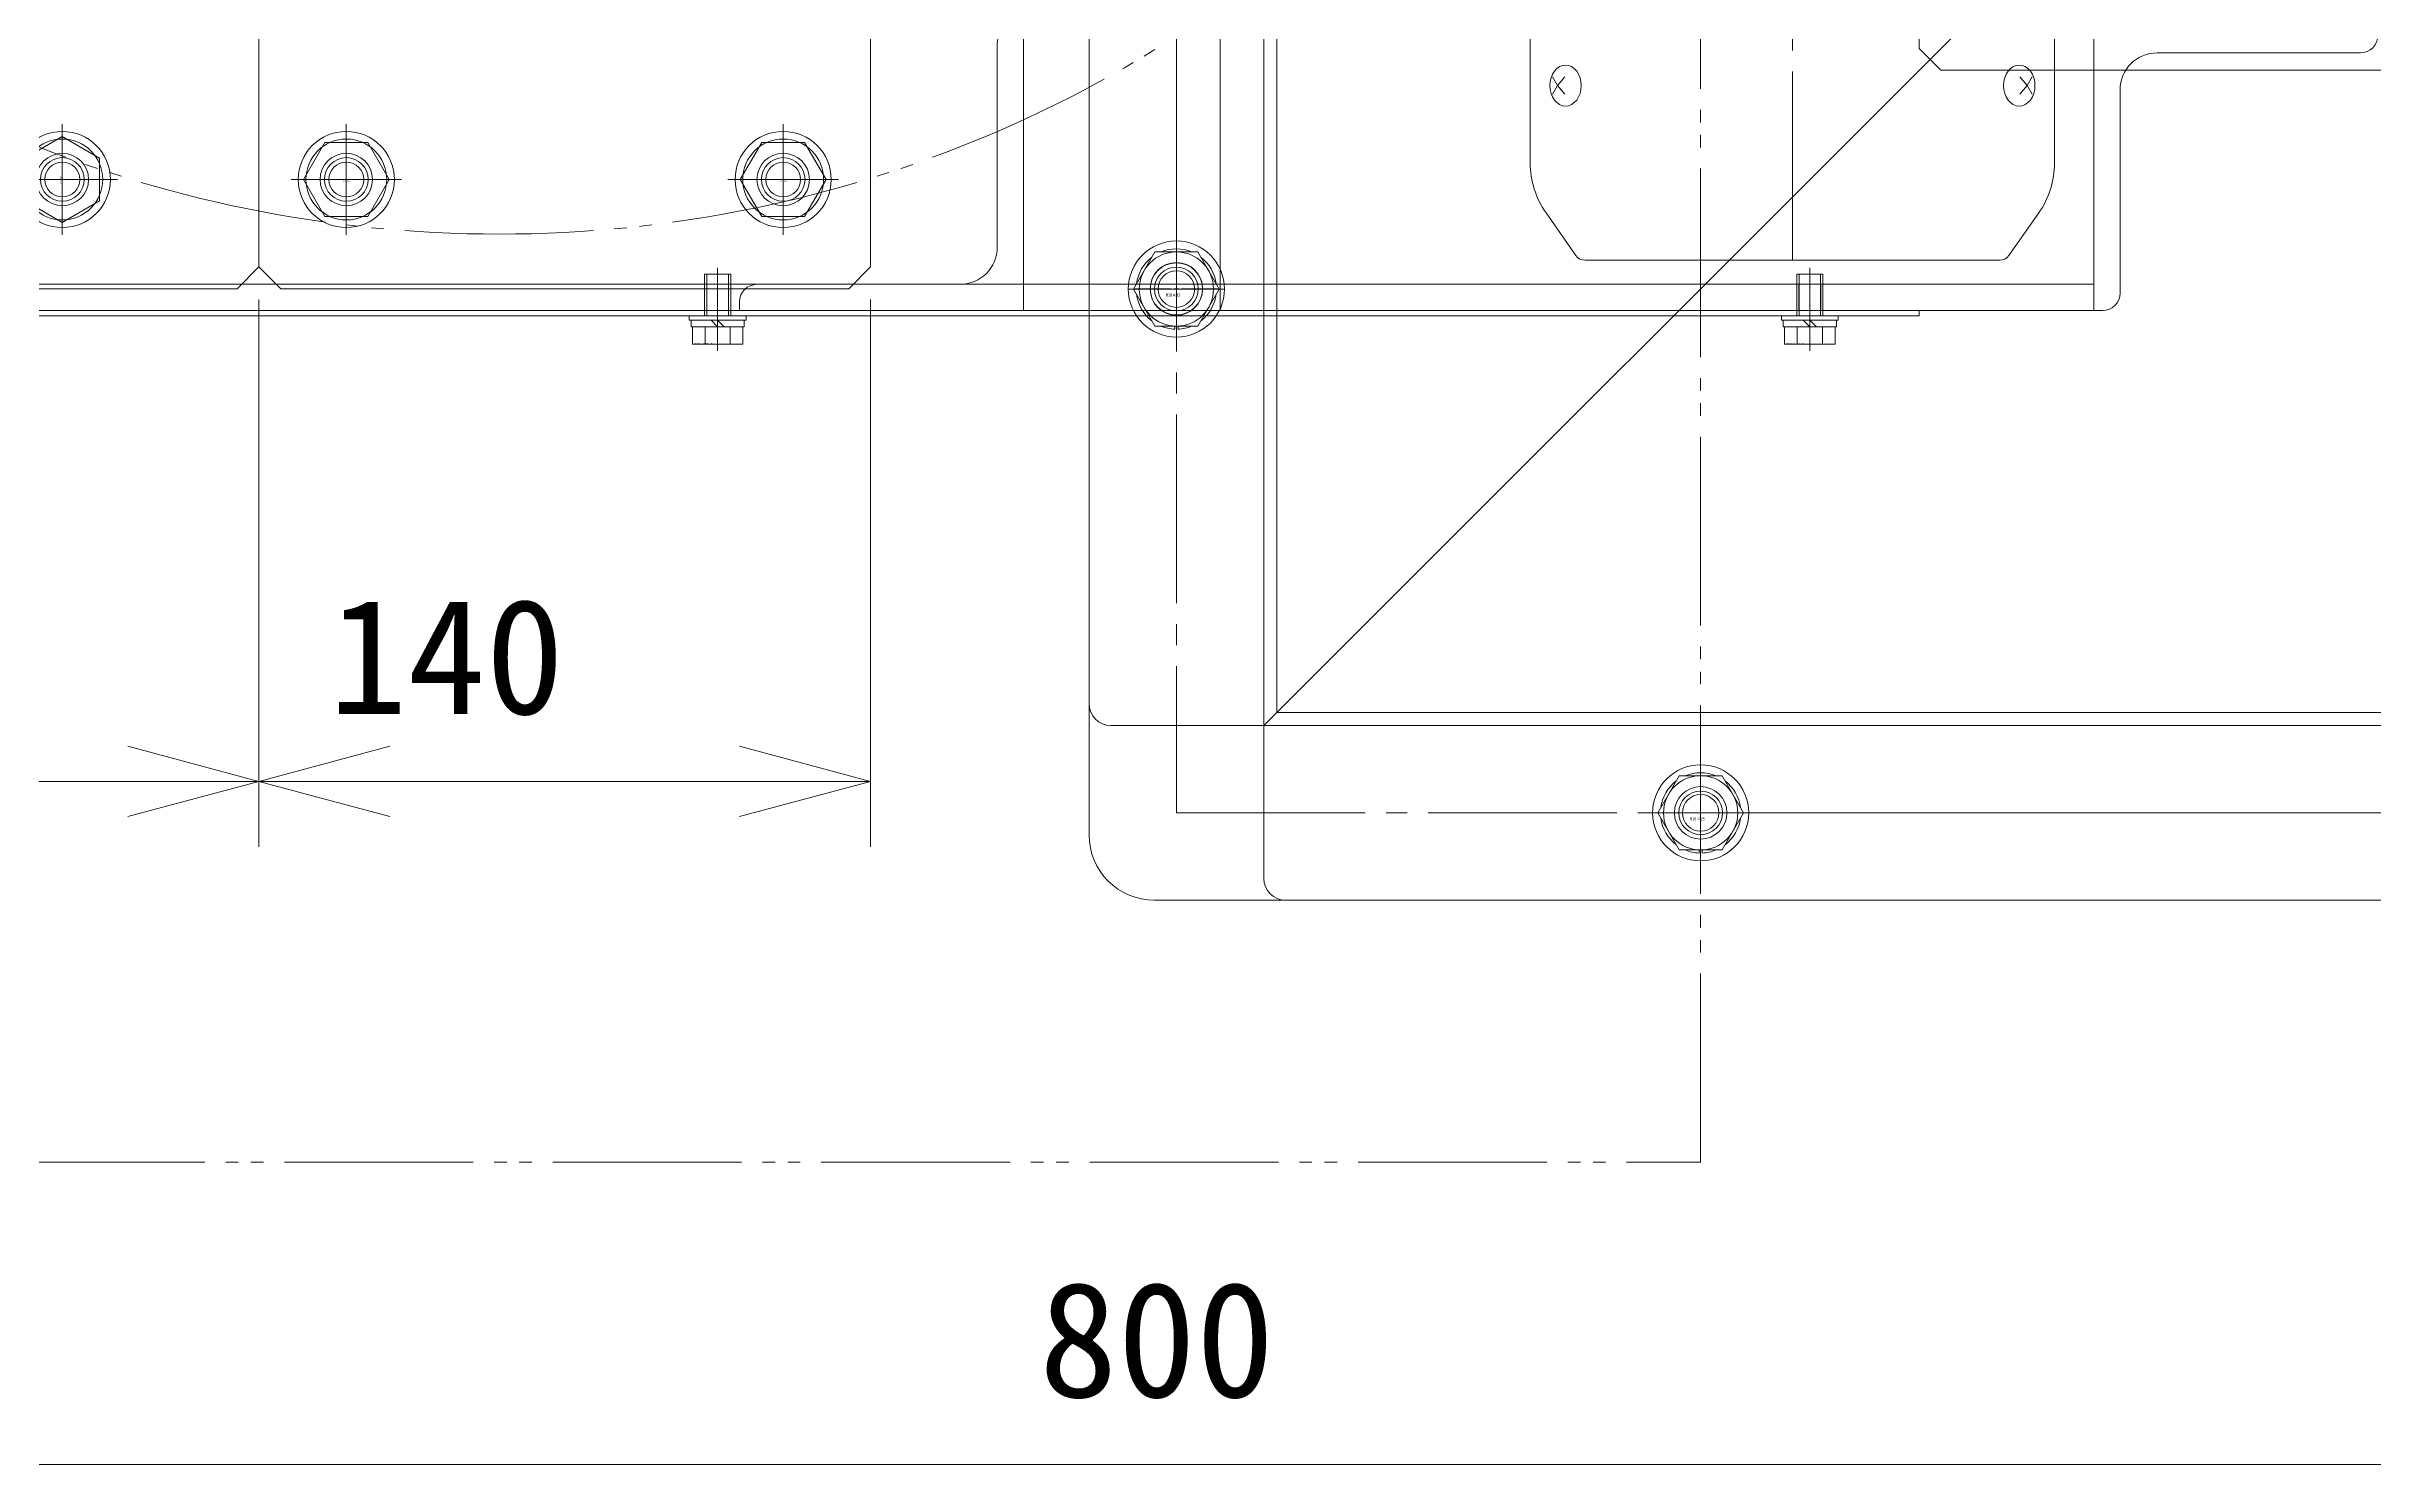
# Model space of a CAD drawing. Units: millimetres at full size. Extents: x -24503 to 24503, y -7436 to 7436.
# Drawn here: x 6558 to 7091, y 5771 to 6095 of the extents above; entities that cross this region are included whole.
import ezdxf
from ezdxf.enums import TextEntityAlignment as Align

# ---------------------------------------------------------------- set-up
doc = ezdxf.new("R2010")
doc.units = ezdxf.units.MM
doc.header["$LTSCALE"] = 4.8
doc.linetypes.add('CHAIN2', pattern=[12, 9, -1, 1, -1])
doc.linetypes.add('DOUBLE_CHAIN2', pattern=[12.8, 9, -1, 0.6, -0.6, 0.6, -1])
for name, color, linetype, lineweight in [('0-2_08_DIM', 3, 'Continuous', 9), ('0-3_06_PHANTOM', 7, 'DOUBLE_CHAIN2', 9), ('0-4_0', 2, 'Continuous', 9), ('0-6_05_CENTER', 2, 'CHAIN2', 9), ('0-7_04_HIDDEN', 7, 'Continuous', 9), ('0-8_10_DRAFT', 1, 'Continuous', 9), ('0-A_10_補助線', 1, 'Continuous', 9), ('0-C_01_外形線', 134, 'Continuous', 9), ('0-D_03_かくれ線', 5, 'Continuous', 9), ('0-F_04_中心線', 4, 'CHAIN2', 9)]:
    doc.layers.add(name, color=color, linetype=linetype, lineweight=lineweight)
doc.styles.add('ＭＳ ゴシック', font='')
doc.styles.get('ＭＳ ゴシック').set_extended_font_data('MS Gothic')

# ---------------------------------------------------------------- blocks, each defined once
blk = doc.blocks.new('A$C71336A15_1_1')
at = {"layer": '0-4_0', "color": 134}
for radius in [27.5, 21, 19.69]:
    blk.add_circle((0, 0), radius, dxfattribs=at)
at = {"layer": '0-6_05_CENTER'}
for p, q in [((0, 31.5), (0, -31.5)), ((-31.5, 0), (31.5, 0))]:
    blk.add_line(p, q, dxfattribs=at)
blk = doc.blocks.new('A$C491655AE_1_1')
at = {"layer": '0-7_04_HIDDEN', "linetype": 'CHAIN2'}
for p, q in [((0, -12.636), (0, 12.636)), ((-12.636, 0), (12.636, 0))]:
    blk.add_line(p, q, dxfattribs=at)
at = {"layer": '0-7_04_HIDDEN'}
blk.add_lwpolyline([(4.908, -8.5), (-4.908, -8.5), (-9.815, 0), (-4.908, 8.5), (4.908, 8.5), (9.815, 0)], close=True, dxfattribs=at)
for radius in [11, 9.25]:
    blk.add_circle((0, 0), radius, dxfattribs=at)
at = {"layer": '0-8_10_DRAFT', "style": 'ＭＳ ゴシック', "width": 1.9}
blk.add_text('BT-M10', height=0.2199, dxfattribs=at).set_placement((-0.704, -0.537), align=Align.BOTTOM_LEFT)
blk = doc.blocks.new('M6Za_1_1')
at = {"layer": '0-4_0', "color": 134}
for radius in [5.5, 3.4]:
    blk.add_circle((0, 0), radius, dxfattribs=at)
at = {"layer": '0-6_05_CENTER'}
for p, q in [((0, -7.843), (0, 7.843)), ((7.843, 0), (-7.843, 0))]:
    blk.add_line(p, q, dxfattribs=at)
blk = doc.blocks.new('A$C51C205AC_1_1')
at = {"layer": '0-4_0', "color": 134}
blk.add_lwpolyline([(-18.764, 32.5), (-37.528, 0), (-18.764, -32.5), (18.764, -32.5), (37.528, 0), (18.764, 32.5)], close=True, dxfattribs=at)
for radius in [21, 19.692]:
    blk.add_circle((0, 0), radius, dxfattribs=at)
at = {"layer": '0-6_05_CENTER'}
for p, q in [((0, 38.544), (0, -38.544)), ((-42.281, 0), (42.281, 0))]:
    blk.add_line(p, q, dxfattribs=at)
at = {"layer": '0-7_04_HIDDEN'}
for p, q in [((-12, 32.5), (-12, 17.234)), ((-12, -32.5), (-12, -17.234))]:
    blk.add_line(p, q, dxfattribs=at)
at = {"layer": '0-A_10_補助線'}
blk.add_circle((0, 0), 37.528, dxfattribs=at)
at = {"layer": '0-4_0'}
blk.add_blockref('M6Za_1_1', (-28, 0), dxfattribs=at)
blk = doc.blocks.new('M10Tz_1_1')
at = {"layer": '0-4_0', "color": 134}
for radius in [5, 4]:
    blk.add_circle((0, 0), radius, dxfattribs=at)
at = {"layer": '0-6_05_CENTER'}
for p, q in [((0, -8.341), (0, 8.341)), ((8.341, 0), (-8.341, 0))]:
    blk.add_line(p, q, dxfattribs=at)
blk = doc.blocks.new('A$C65E52C81_1_1')
at = {"layer": '0-4_0', "color": 134}
blk.add_lwpolyline([(-295, 170), (295, 170), (300, 165), (300, -165), (295, -170), (-295, -170), (-300, -165), (-300, 165)], close=True, dxfattribs=at)
for centre, radius in [((-175, 125), 21), ((175, 125), 21), ((-44.774, 108.094), 11), ((44.774, 108.094), 11), ((0, 0), 87), ((0, 0), 63), ((-108.094, 44.774), 11), ((108.094, 44.774), 11), ((-108.094, -44.774), 11), ((108.094, -44.774), 11), ((-44.774, -108.094), 11), ((44.774, -108.094), 11), ((-175, -125), 21), ((175, -125), 21)]:
    blk.add_circle(centre, radius, dxfattribs=at)
at = {"layer": '0-6_05_CENTER'}
for p, q in [((-175, 156.5), (-175, 93.5)), ((175, 156.5), (175, 93.5)), ((0, -150.049), (0, 150.049)), ((-206.5, 125), (-143.5, 125)), ((-37.669, 90.942), (-51.878, 125.246)), ((37.669, 90.942), (51.878, 125.246)), ((143.5, 125), (206.5, 125)), ((-90.942, 37.669), (-125.246, 51.878)), ((90.942, 37.669), (125.246, 51.878)), ((150.049, 0), (-150.049, 0)), ((-90.942, -37.669), (-125.246, -51.878)), ((90.942, -37.669), (125.246, -51.878)), ((-175, -93.5), (-175, -156.5)), ((-37.669, -90.942), (-51.878, -125.246)), ((37.669, -90.942), (51.878, -125.246)), ((175, -93.5), (175, -156.5)), ((-206.5, -125), (-143.5, -125)), ((143.5, -125), (206.5, -125))]:
    blk.add_line(p, q, dxfattribs=at)
blk.add_circle((0, 0), 117, dxfattribs=at)
at = {"layer": '0-7_04_HIDDEN'}
for radius in [139, 82]:
    blk.add_circle((0, 0), radius, dxfattribs=at)
for p in [(-275, 125), (-275, 0), (-275, -125)]:
    blk.add_blockref('M10Tz_1_1', p, dxfattribs=at)
at = {"layer": '0-7_04_HIDDEN', "xscale": -1}
for p in [(275, 125), (275, 0), (275, -125)]:
    blk.add_blockref('M10Tz_1_1', p, dxfattribs=at)
blk = doc.blocks.new('A$C3C06132C_1_1')
at = {"layer": '0-4_0'}
for name, p in [('A$C65E52C81_1_1', (0, 0)), ('A$C71336A15_1_1', (-175, 125)), ('A$C71336A15_1_1', (175, 125)), ('A$C71336A15_1_1', (-175, -125)), ('A$C71336A15_1_1', (175, -125))]:
    blk.add_blockref(name, p, dxfattribs=at)
at = {"layer": '0-7_04_HIDDEN'}
for name, p in [('A$C51C205AC_1_1', (-175, 125)), ('A$C491655AE_1_1', (-275, 125)), ('A$C491655AE_1_1', (275, 125)), ('A$C491655AE_1_1', (-275, 0)), ('A$C491655AE_1_1', (275, 0)), ('A$C51C205AC_1_1', (-175, -125)), ('A$C491655AE_1_1', (-275, -125)), ('A$C491655AE_1_1', (275, -125))]:
    blk.add_blockref(name, p, dxfattribs=at)
at = {"layer": '0-7_04_HIDDEN', "rotation": 180}
for p in [(175, 125), (175, -125)]:
    blk.add_blockref('A$C51C205AC_1_1', p, dxfattribs=at)
blk = doc.blocks.new('A$C3E8602F1_1_1')
at = {"layer": '0-4_0', "color": 134}
for centre, radius in [((-44.774, 108.094), 10), ((44.774, 108.094), 10), ((-44.774, 108.094), 8), ((44.774, 108.094), 8), ((-108.094, 44.774), 10), ((-21.5, 37.239), 21), ((21.5, 37.239), 21), ((108.094, 44.774), 10), ((-108.094, 44.774), 8), ((-21.5, 37.239), 15), ((21.5, 37.239), 15), ((108.094, 44.774), 8), ((-43, 0), 21), ((0, 0), 21), ((43, 0), 21), ((-43, 0), 15), ((0, 0), 15), ((43, 0), 15), ((-21.5, -37.239), 21), ((21.5, -37.239), 21), ((-21.5, -37.239), 15), ((21.5, -37.239), 15), ((-108.094, -44.774), 10), ((-108.094, -44.774), 8), ((108.094, -44.774), 10), ((108.094, -44.774), 8), ((-44.774, -108.094), 10), ((-44.774, -108.094), 8), ((44.774, -108.094), 10), ((44.774, -108.094), 8)]:
    blk.add_circle(centre, radius, dxfattribs=at)
at = {"layer": '0-6_05_CENTER'}
for p, q in [((0, 145.101), (0, -145.101)), ((-51.181, 123.561), (-38.367, 92.627)), ((51.181, 123.561), (38.367, 92.627)), ((0, 8.478), (0, 69.522)), ((-6.239, 10.806), (-36.761, 63.672)), ((6.239, 10.806), (36.761, 63.672)), ((-123.561, 51.181), (-92.627, 38.367)), ((123.561, 51.181), (92.627, 38.367)), ((-145.101, 0), (145.101, 0)), ((-6.239, -10.806), (-36.761, -63.672)), ((6.239, -10.806), (36.761, -63.672)), ((-123.561, -51.181), (-92.627, -38.367)), ((123.561, -51.181), (92.627, -38.367)), ((-51.181, -123.561), (-38.367, -92.627)), ((51.181, -123.561), (38.367, -92.627))]:
    blk.add_line(p, q, dxfattribs=at)
for radius in [117, 43]:
    blk.add_circle((0, 0), radius, dxfattribs=at)
at = {"layer": '0-7_04_HIDDEN'}
blk.add_circle((0, 0), 137, dxfattribs=at)
at = {"layer": '0-8_10_DRAFT'}
blk.add_circle((0, 0), 63, dxfattribs=at)
blk = doc.blocks.new('M20CBv_1_1')
at = {"layer": '0-4_0', "color": 134, "linetype": 'CHAIN2'}
for p, q in [((0, -23.976), (0, 23.976)), ((23.976, 0), (-23.976, 0))]:
    blk.add_line(p, q, dxfattribs=at)
at = {"layer": '0-4_0', "color": 134}
blk.add_lwpolyline([(-8.5, 4.907), (-8.5, -4.907), (0, -9.815), (8.5, -4.907), (8.5, 4.907), (0, 9.815)], close=True, dxfattribs=at)
for radius in [20, 15]:
    blk.add_circle((0, 0), radius, dxfattribs=at)
at = {"layer": '0-8_10_DRAFT', "style": 'ＭＳ ゴシック', "width": 1.8}
blk.add_text('M20', height=1.466, dxfattribs=at).set_placement((0.886, 0.32), align=Align.BOTTOM_LEFT)
blk = doc.blocks.new('U169')
at = {"layer": '0-4_0', "rotation": 22.5}
blk.add_blockref('M20CBv_1_1', (0, 0), dxfattribs=at)
blk = doc.blocks.new('A$C418B5A05_1_1')
at = {"layer": '0-4_0'}
for p, rotation in [((44.774, 108.094), 315), ((-108.094, 44.774), 45), ((108.094, 44.774), 270), ((108.094, -44.774), 225), ((-108.094, -44.774), 90), ((-44.774, -108.094), 135), ((44.774, -108.094), 180)]:
    blk.add_blockref('U169', p, dxfattribs=dict(at, rotation=rotation))
for name, p in [('A$C3E8602F1_1_1', (0, 0)), ('U169', (-44.774, 108.094))]:
    blk.add_blockref(name, p, dxfattribs=at)
blk = doc.blocks.new('A$C6C7143FB_1_1')
at = {"layer": '0-4_0'}
blk.add_blockref('A$C3C06132C_1_1', (0, 0), dxfattribs=at)
at = {"layer": '0-7_04_HIDDEN'}
blk.add_blockref('A$C418B5A05_1_1', (0, 0), dxfattribs=at)
blk = doc.blocks.new('A$C402B3D07_1_1')
at = {"layer": '0-7_04_HIDDEN'}
for p, q in [((0, 0), (-65, 0)), ((-65, -2), (-65, 0)), ((0, 0), (0, -65)), ((-61, -6), (-14.5, -6)), ((-6, -14.5), (-6, -61)), ((-2, -65), (0, -65))]:
    blk.add_line(p, q, dxfattribs=at)
for centre, radius, start, end in [((-61, -2), 4, 180, 270), ((-14.5, -14.5), 8.5, 0, 90), ((-2, -61), 4, 180, 270)]:
    blk.add_arc(centre, radius, start, end, dxfattribs=at)
blk = doc.blocks.new('A$C64152858_1_1')
at = {"layer": '0-6_05_CENTER'}
for p, q in [((-500, -205.659), (-500, -224.341)), ((-435, -205.659), (-435, -224.341)), ((-335, -205.659), (-335, -224.341)), ((-490.659, -215), (-509.341, -215)), ((-425.659, -215), (-444.341, -215)), ((-325.659, -215), (-344.341, -215)), ((-350, -236.807), (-350, -247.193)), ((-100, -236.807), (-100, -247.193))]:
    blk.add_line(p, q, dxfattribs=at)
at = {"layer": '0-7_04_HIDDEN'}
for p, q in [((-1215, -239), (-35, -239)), ((-353, -239), (-353, -245)), ((-352.5, -239), (-352.5, -245)), ((-347.5, -239), (-347.5, -245)), ((-347, -239), (-347, -245)), ((-103, -239), (-103, -245)), ((-102.5, -239), (-102.5, -245)), ((-97.5, -239), (-97.5, -245)), ((-97, -239), (-97, -245))]:
    blk.add_line(p, q, dxfattribs=at)
blk.add_lwpolyline([(-795, -180), (-1215, -180), (-1215, -245), (-35, -245), (-35, -180), (-315, -180)], dxfattribs=at)
for centre in [(-500, -215), (-435, -215), (-335, -215)]:
    blk.add_circle(centre, 6, dxfattribs=at)
at = {"layer": '0-7_04_HIDDEN', "xscale": -1, "rotation": 180}
blk.add_blockref('A$C402B3D07_1_1', (-280, -245), dxfattribs=at)
at = {"layer": '0-7_04_HIDDEN', "xscale": -1}
blk.add_blockref('A$C402B3D07_1_1', (-35, -180), dxfattribs=at)
blk = doc.blocks.new('A$C0E863C3F_1_1')
at = {"layer": '0-4_0', "color": 134}
blk.add_lwpolyline([(-25, 1.2), (775, 1.2), (775, 0), (-25, 0)], close=True, dxfattribs=at)
at = {"layer": '0-6_05_CENTER'}
for p, q in [((0, -5.254), (0, 6.433)), ((250, -5.254), (250, 6.433))]:
    blk.add_line(p, q, dxfattribs=at)
blk = doc.blocks.new('A$C27070EE7_1_1')
at = {"layer": '0-7_04_HIDDEN'}
for p, q in [((-2.887, 2.5), (-2.887, 6.5)), ((2.887, 2.5), (2.887, 6.5)), ((5.773, 2.5), (5.773, 6.5)), ((-6.5, 1), (6.5, 1)), ((-6.5, 1), (-6.5, 0)), ((-6.5, 0), (6.5, 0)), ((-6.1, 2.5), (-6.1, 1)), ((6.1, 2.5), (-6.1, 2.5)), ((-3, -9.5), (-3, 0)), ((-2.459, -9.5), (-2.459, 0)), ((0, 1), (-1.5, 2.5)), ((0, 2.5), (1.5, 1)), ((2.458, -9.5), (2.458, 0)), ((3, -9.5), (3, 0)), ((6.1, 1), (6.1, 2.5)), ((6.5, 0), (6.5, 1)), ((-3, -9.5), (3, -9.5))]:
    blk.add_line(p, q, dxfattribs=at)
at = {"layer": '0-7_04_HIDDEN', "linetype": 'CHAIN2'}
blk.add_line((0, -11), (0, 8), dxfattribs=at)
at = {"layer": '0-7_04_HIDDEN'}
blk.add_lwpolyline([(-5.774, 2.5), (-5.774, 6.5), (5.773, 6.5)], dxfattribs=at)
at = {"layer": '0-8_10_DRAFT', "style": 'ＭＳ ゴシック', "width": 1.8}
blk.add_text('BT-M6x12L,SW,PW', height=0.2199, dxfattribs=at).set_placement((1.267, 6.158), align=Align.BOTTOM_LEFT)
blk = doc.blocks.new('M8Tz_1_1')
at = {"layer": '0-4_0', "color": 134}
for radius in [4, 3.25]:
    blk.add_circle((0, 0), radius, dxfattribs=at)
at = {"layer": '0-6_05_CENTER'}
for p, q in [((0, -6.923), (0, 6.923)), ((6.923, 0), (-6.923, 0))]:
    blk.add_line(p, q, dxfattribs=at)
blk = doc.blocks.new('A$C76444595_1_1')
at = {"layer": '0-4_0', "color": 134}
blk.add_lwpolyline([(-125, 575), (5, 575), (10, 570), (10, -20), (5, -25), (-125, -25), (-130, -20), (-130, 570)], close=True, dxfattribs=at)
blk.add_circle((-75, 275), 37.5, dxfattribs=at)
at = {"layer": '0-6_05_CENTER'}
for p, q in [((-75, 322.964), (-75, 227.036)), ((-27.036, 275), (-122.964, 275))]:
    blk.add_line(p, q, dxfattribs=at)
at = {"layer": '0-4_0'}
for p in [(-110, 550), (-10, 550), (-110, 0), (-10, 0)]:
    blk.add_blockref('M10Tz_1_1', p, dxfattribs=at)
at = {"layer": '0-4_0', "rotation": 180}
for p in [(-117, 338), (1, 338), (-117, 233), (1, 233)]:
    blk.add_blockref('M8Tz_1_1', p, dxfattribs=at)
blk = doc.blocks.new('A$C491655AE_1_1_2_1')
at = {"layer": '0-4_0', "color": 134, "linetype": 'CHAIN2'}
for p, q in [((0, -12.636), (0, 12.636)), ((-12.636, 0), (12.636, 0))]:
    blk.add_line(p, q, dxfattribs=at)
at = {"layer": '0-4_0', "color": 134}
blk.add_lwpolyline([(4.908, -8.5), (-4.908, -8.5), (-9.815, 0), (-4.908, 8.5), (4.908, 8.5), (9.815, 0)], close=True, dxfattribs=at)
for radius in [11, 9.25]:
    blk.add_circle((0, 0), radius, dxfattribs=at)
at = {"layer": '0-8_10_DRAFT', "style": 'ＭＳ ゴシック', "width": 1.9}
blk.add_text('BT-M10', height=0.2199, dxfattribs=at).set_placement((-0.704, -0.537), align=Align.BOTTOM_LEFT)
blk = doc.blocks.new('A$C44A32885_1_1')
at = {"layer": '0-3_06_PHANTOM'}
blk.add_circle((-65, 275), 287.5, dxfattribs=at)
at = {"layer": '0-4_0'}
blk.add_blockref('A$C76444595_1_1', (10, 0), dxfattribs=at)
at = {"layer": '0-7_04_HIDDEN'}
for p in [(-100, 0), (0, 0)]:
    blk.add_blockref('A$C491655AE_1_1_2_1', p, dxfattribs=at)
blk = doc.blocks.new('U2269')
at = {"layer": '0-F_04_中心線'}
for p, q in [((0, 50), (0, 253.5)), ((-253.5, 0), (-50, 0)), ((50, 0), (253.5, 0)), ((0, -253.5), (0, -50))]:
    blk.add_line(p, q, dxfattribs=at)
at = {"layer": '0-F_04_中心線', "linetype": 'Continuous'}
for p, q in [((0, -25), (0, 25)), ((-25, 0), (25, 0))]:
    blk.add_line(p, q, dxfattribs=at)
blk = doc.blocks.new('U2243')
at = {"layer": '0-F_04_中心線'}
for p, q in [((0, 1.2), (0, 9.5)), ((-9.5, 0), (-1.2, 0)), ((1.2, 0), (9.5, 0)), ((0, -9.5), (0, -1.2))]:
    blk.add_line(p, q, dxfattribs=at)
at = {"layer": '0-F_04_中心線', "linetype": 'Continuous'}
for p, q in [((-0.6, 0), (0.6, 0)), ((0, -0.6), (0, 0.6))]:
    blk.add_line(p, q, dxfattribs=at)
blk = doc.blocks.new('U2248')
at = {"layer": '0-F_04_中心線'}
for p, q in [((0, 1.2), (0, 9.5)), ((-9.5, 0), (-1.2, 0)), ((1.2, 0), (9.5, 0)), ((0, -9.5), (0, -1.2))]:
    blk.add_line(p, q, dxfattribs=at)
at = {"layer": '0-F_04_中心線', "linetype": 'Continuous'}
for p, q in [((-0.6, 0), (0.6, 0)), ((0, -0.6), (0, 0.6))]:
    blk.add_line(p, q, dxfattribs=at)
blk = doc.blocks.new('U2221')
at = {"layer": '0-F_04_中心線'}
for p, q in [((0, 1.2), (0, 9.5)), ((-9.5, 0), (-1.2, 0)), ((1.2, 0), (9.5, 0)), ((0, -9.5), (0, -1.2))]:
    blk.add_line(p, q, dxfattribs=at)
at = {"layer": '0-F_04_中心線', "linetype": 'Continuous'}
for p, q in [((-0.6, 0), (0.6, 0)), ((0, -0.6), (0, 0.6))]:
    blk.add_line(p, q, dxfattribs=at)
blk = doc.blocks.new('U2254')
at = {"layer": '0-F_04_中心線'}
for p, q in [((0, 1.2), (0, 9.5)), ((-9.5, 0), (-1.2, 0)), ((1.2, 0), (9.5, 0)), ((0, -9.5), (0, -1.2))]:
    blk.add_line(p, q, dxfattribs=at)
at = {"layer": '0-F_04_中心線', "linetype": 'Continuous'}
for p, q in [((-0.6, 0), (0.6, 0)), ((0, -0.6), (0, 0.6))]:
    blk.add_line(p, q, dxfattribs=at)
blk = doc.blocks.new('_Open30')
at = {"layer": '0-2_08_DIM'}
blk.add_line((0, 0), (-1, 0), dxfattribs=at)
blk.add_lwpolyline([(-1, 0.26795), (0, 0), (-1, -0.26795)], dxfattribs=at)

msp = doc.modelspace()

# ---------------------------------------------------------------- linework, layer by layer
at = {"layer": '0-2_08_DIM', "color": 4}
for p, q in [((6606.954, 6037.508), (6606.954, 5912.208)), ((6606.954, 6037.508), (6606.954, 5912.208)), ((6746.954, 6037.508), (6746.954, 5912.208)), ((6576.954, 5927.208), (6296.954, 5927.208)), ((6636.954, 5927.208), (6716.954, 5927.208)), ((7206.954, 5770.829), (6466.954, 5770.829))]:
    msp.add_line(p, q, dxfattribs=at)
at = {"layer": '0-3_06_PHANTOM'}
msp.add_lwpolyline([(5936.954, 5840.008), (6936.954, 5840.008), (6936.954, 6840.008), (5936.954, 6840.008)], close=True, dxfattribs=at)
at = {"layer": '0-4_0', "color": 134}
for points in [[(6746.954, 6100.008), (6826.954, 6100.008), (6826.954, 6035.008), (5846.954, 6035.008), (5846.954, 6100.008), (6266.954, 6100.008)], [(6186.954, 6035.008), (6186.954, 6033.808), (6826.954, 6033.808)]]:
    msp.add_lwpolyline(points, dxfattribs=at)
msp.add_circle((7236.954, 6340.008), 250, dxfattribs=at)
at = {"layer": '0-7_04_HIDDEN'}
msp.add_circle((7236.954, 6340.008), 247.7, dxfattribs=at)
at = {"layer": '0-C_01_外形線'}
for p, q in [((6796.954, 6765.008), (6796.954, 5915.008)), ((6826.769, 6039.928), (6821.861, 6048.428)), ((6807.139, 6039.928), (6812.046, 6031.428)), ((6821.861, 6031.428), (6826.769, 6039.928)), ((6812.046, 6031.428), (6821.861, 6031.428)), ((6816.579, 6031.428), (6816.579, 6030.736)), ((6817.329, 6031.428), (6817.329, 6030.736)), ((6946.769, 5920.008), (6941.861, 5928.508)), ((6927.139, 5920.008), (6932.046, 5911.508)), ((6941.861, 5911.508), (6946.769, 5920.008)), ((6932.046, 5911.508), (6941.861, 5911.508)), ((6936.579, 5911.508), (6936.579, 5910.816)), ((6937.329, 5911.508), (6937.329, 5910.816)), ((6811.954, 5900.008), (7661.954, 5900.008))]:
    msp.add_line(p, q, dxfattribs=at)
for points in [[(6821.861, 6048.428), (6812.046, 6048.428), (6807.139, 6039.928)], [(6941.861, 5928.508), (6932.046, 5928.508), (6927.139, 5920.008)]]:
    msp.add_lwpolyline(points, dxfattribs=at)
for centre, radius in [((6816.954, 6039.928), 11), ((6816.954, 6039.928), 8.5), ((6816.954, 6039.928), 5), ((6816.954, 6039.928), 4.188), ((6936.954, 5920.008), 11), ((6936.954, 5920.008), 8.5), ((6936.954, 5920.008), 5), ((6936.954, 5920.008), 4.188)]:
    msp.add_circle(centre, radius, dxfattribs=at)
for centre, radius, start, end in [((6816.954, 6039.928), 9.2, 127.50502, 172.49498), ((6816.954, 6039.928), 9.2, 67.50502, 112.49498), ((6816.954, 6039.928), 9.2, 7.50502, 52.49498), ((6816.954, 6039.928), 9.2, 187.50502, 232.49498), ((6816.954, 6039.928), 9.2, 307.50502, 352.49498), ((6816.954, 6039.928), 9.2, 247.50502, 267.66393), ((6816.954, 6039.928), 9.2, 272.33607, 292.49498), ((6936.954, 5920.008), 9.2, 67.50502, 112.49498), ((6936.954, 5920.008), 9.2, 127.50502, 172.49498), ((6936.954, 5920.008), 9.2, 7.50502, 52.49498), ((6936.954, 5920.008), 9.2, 187.50502, 232.49498), ((6936.954, 5920.008), 9.2, 307.50502, 352.49498), ((6811.954, 5915.008), 15, 180, 270), ((6936.954, 5920.008), 9.2, 247.50502, 267.66393), ((6936.954, 5920.008), 9.2, 272.33607, 292.49498)]:
    msp.add_arc(centre, radius, start, end, dxfattribs=at)
at = {"layer": '0-D_03_かくれ線'}
for p, q in [((6796.954, 6735.008), (6796.954, 5945.008)), ((7039.08, 6142.135), (6836.954, 5940.008)), ((6897.953, 6097.508), (6897.953, 6068.814)), ((7017.953, 6097.508), (7017.953, 6068.814)), ((6903.037, 6084.508), (6904.213, 6086.508)), ((6904.213, 6086.508), (6905.866, 6084.508)), ((7011.693, 6086.508), (7010.041, 6084.508)), ((7012.869, 6084.508), (7011.693, 6086.508)), ((6901.57, 6057.343), (6908.38, 6047.617)), ((7014.336, 6057.343), (7007.526, 6047.617)), ((6957.953, 6046.508), (6910.51, 6046.508)), ((6957.953, 6046.508), (7005.396, 6046.508)), ((6801.954, 5940.008), (6836.954, 5940.008)), ((6836.954, 5940.008), (6836.954, 5905.008)), ((6841.954, 5900.008), (7631.954, 5900.008))]:
    msp.add_line(p, q, dxfattribs=at)
for points in [[(6836.954, 5940.008), (7636.954, 5940.008), (7636.954, 6740.008), (6836.954, 6740.008)], [(6839.954, 5943.008), (7633.954, 5943.008), (7633.954, 6737.008), (6839.954, 6737.008)], [(7481.954, 6590.008), (6991.954, 6590.008), (6986.954, 6585.008), (6986.954, 6095.008), (6991.954, 6090.008), (7481.954, 6090.008), (7486.954, 6095.008), (7486.954, 6585.008)], [(6986.954, 6585.008), (6986.954, 6095.008), (6991.954, 6090.008), (7481.954, 6090.008), (7486.954, 6095.008), (7486.954, 6585.008), (7481.954, 6590.008), (6991.954, 6590.008)], [(6906.03, 6091.208), (6905.327, 6091.118), (6904.651, 6090.85), (6904.028, 6090.416), (6903.482, 6089.832), (6903.034, 6089.119), (6902.701, 6088.307), (6902.496, 6087.425), (6902.426, 6086.508), (6902.496, 6085.591), (6902.701, 6084.71), (6903.034, 6083.897), (6903.482, 6083.185), (6904.028, 6082.6), (6904.651, 6082.166), (6905.327, 6081.899), (6906.03, 6081.808), (6906.733, 6081.899), (6907.409, 6082.166), (6908.032, 6082.6), (6908.578, 6083.185), (6909.026, 6083.897), (6909.359, 6084.71), (6909.564, 6085.591), (6909.633, 6086.508), (6909.564, 6087.425), (6909.359, 6088.307), (6909.026, 6089.119), (6908.578, 6089.832), (6908.032, 6090.416), (6907.409, 6090.85), (6906.733, 6091.118)], [(7009.877, 6091.208), (7009.174, 6091.118), (7008.498, 6090.85), (7007.875, 6090.416), (7007.329, 6089.832), (7006.881, 6089.119), (7006.548, 6088.307), (7006.343, 6087.425), (7006.274, 6086.508), (7006.343, 6085.591), (7006.548, 6084.71), (7006.881, 6083.897), (7007.329, 6083.185), (7007.875, 6082.6), (7008.498, 6082.166), (7009.174, 6081.899), (7009.877, 6081.808), (7010.58, 6081.899), (7011.256, 6082.166), (7011.879, 6082.6), (7012.425, 6083.185), (7012.873, 6083.897), (7013.206, 6084.71), (7013.411, 6085.591), (7013.48, 6086.508), (7013.411, 6087.425), (7013.206, 6088.307), (7012.873, 6089.119), (7012.425, 6089.832), (7011.879, 6090.416), (7011.256, 6090.85), (7010.58, 6091.118)]]:
    msp.add_lwpolyline(points, close=True, dxfattribs=at)
for points in [[(6903.037, 6088.508), (6904.213, 6086.508), (6905.866, 6088.508)], [(7012.869, 6088.508), (7011.693, 6086.508), (7010.041, 6088.508)]]:
    msp.add_lwpolyline(points, dxfattribs=at)
for centre in [(6816.954, 6040.008), (6816.954, 6039.928), (6936.954, 5920.008), (6936.954, 5920.008)]:
    msp.add_circle(centre, 6, dxfattribs=at)
for centre, radius, start, end in [((6917.953, 6068.814), 20, 180, 215), ((6997.953, 6068.814), 20, 325, 0), ((6910.51, 6049.108), 2.6, 215, 270), ((7005.396, 6049.108), 2.6, 270, 325), ((6801.954, 5945.008), 5, 180, 270), ((6841.954, 5905.008), 5, 180, 270)]:
    msp.add_arc(centre, radius, start, end, dxfattribs=at)
at = {"layer": '0-F_04_中心線'}
for p, q in [((6816.954, 6640.008), (6816.954, 6040.008)), ((6957.953, 6046.508), (6957.953, 6410.996)), ((6816.954, 6050.928), (6816.954, 6028.928)), ((6827.954, 6039.928), (6805.954, 6039.928)), ((6936.954, 5931.008), (6936.954, 5909.008)), ((6947.954, 5920.008), (6925.954, 5920.008)), ((6936.954, 5920.008), (7536.954, 5920.008))]:
    msp.add_line(p, q, dxfattribs=at)
msp.add_lwpolyline([(6816.954, 5920.008), (7656.954, 5920.008), (7656.954, 6760.008), (6816.954, 6760.008)], close=True, dxfattribs=at)

# ---------------------------------------------------------------- block references
at = {"layer": '0-2_08_DIM', "xscale": 30, "yscale": 30}
for p in [(6606.954, 5927.208), (6746.954, 5927.208)]:
    msp.add_blockref('_Open30', p, dxfattribs=at)
at = {"layer": '0-2_08_DIM', "xscale": 30, "yscale": 30, "rotation": 180}
msp.add_blockref('_Open30', (6606.954, 5927.208), dxfattribs=at)
at = {"layer": '0-4_0'}
for name, p, rotation in [('A$C6C7143FB_1_1', (6436.954, 6340.008), 270), ('A$C27070EE7_1_1', (6711.954, 6033.808), 180)]:
    msp.add_blockref(name, p, dxfattribs=dict(at, rotation=rotation))
msp.add_blockref('A$C44A32885_1_1', (6726.954, 6065.008), dxfattribs=at)
at = {"layer": '0-7_04_HIDDEN'}
msp.add_blockref('A$C64152858_1_1', (7061.954, 6280.008), dxfattribs=at)
at = {"layer": '0-7_04_HIDDEN', "rotation": 180}
for name, p in [('A$C0E863C3F_1_1', (6961.954, 6035.008)), ('A$C27070EE7_1_1', (6961.954, 6033.808))]:
    msp.add_blockref(name, p, dxfattribs=at)
at = {"layer": '0-F_04_中心線'}
for name, p, rotation in [('U2269', (7236.954, 6340.008), 270), ('U2243', (6816.954, 6040.008), 180), ('U2221', (6816.954, 6039.928), 180), ('U2248', (6936.954, 5920.008), 270), ('U2254', (6936.954, 5920.008), 270)]:
    msp.add_blockref(name, p, dxfattribs=dict(at, rotation=rotation))

# ---------------------------------------------------------------- texts
at = {"layer": '0-2_08_DIM', "color": 4, "style": 'ＭＳ ゴシック'}
for s, p in [('140', (6622.954, 5934.708)), ('800', (6785.525, 5778.329))]:
    msp.add_text(s, height=26.39, dxfattribs=at).set_placement(p, align=Align.BOTTOM_LEFT)
at = {"layer": '0-D_03_かくれ線', "style": 'ＭＳ ゴシック', "width": 0.8}
for p in [(6814.536, 6037.975), (6934.536, 5918.055)]:
    msp.add_text('M10×25', height=0.7331, dxfattribs=at).set_placement(p, align=Align.BOTTOM_LEFT)

doc.saveas('drawing.dxf')
